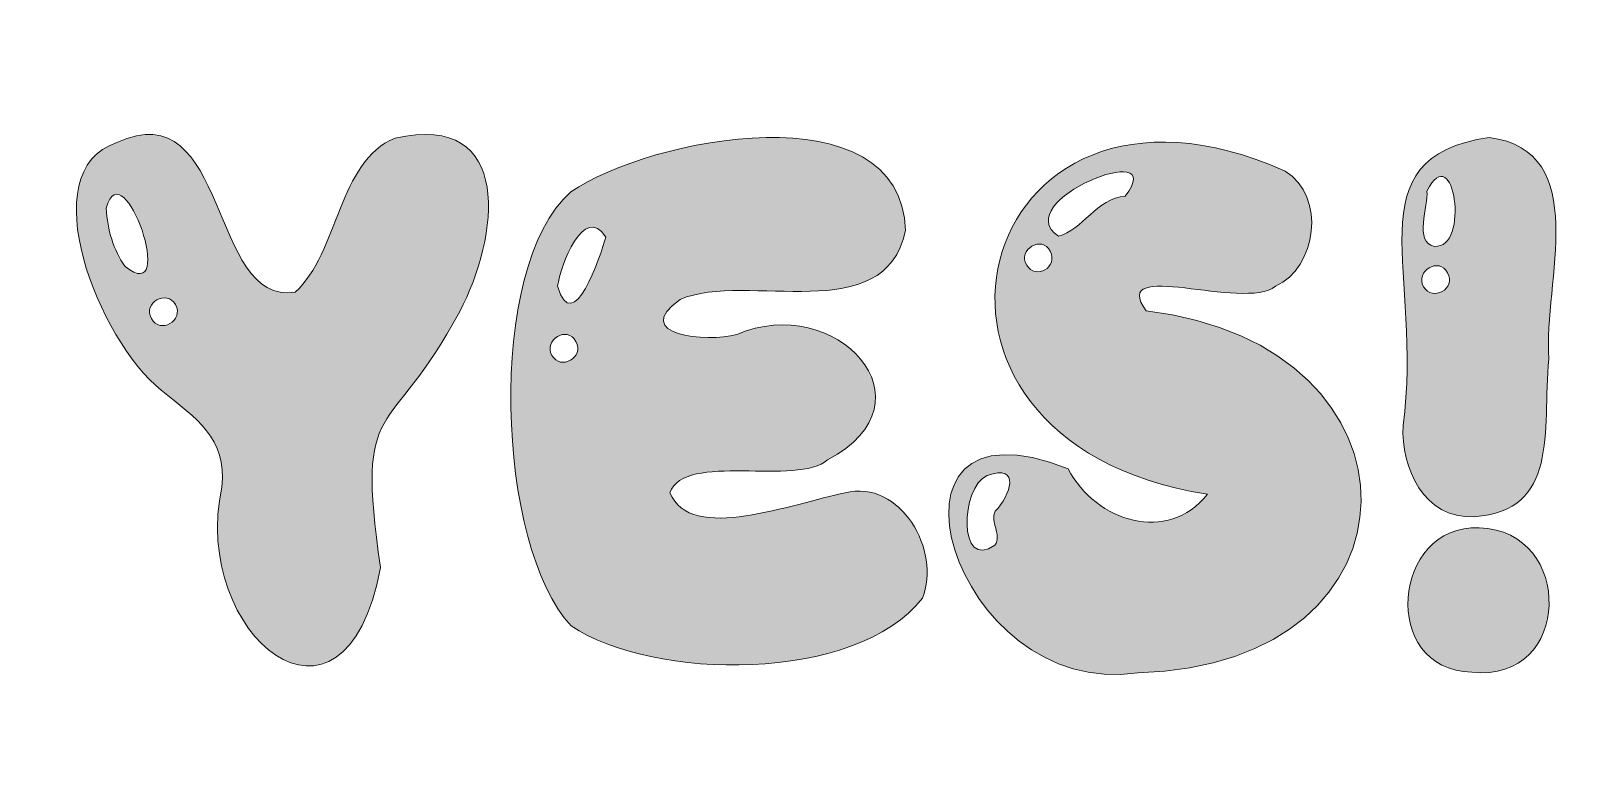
# Model space of a CAD drawing. Header units: millimetres. Extents: x 101.9 to 114.4, y 137 to 142.9.
import ezdxf

# ---------------------------------------------------------------- set-up
doc = ezdxf.new("R2010")
doc.units = ezdxf.units.MM
doc.header["$MEASUREMENT"] = 0
doc.layers.add('TopLayer', color=7, linetype='Continuous', lineweight=0)

msp = doc.modelspace()

# ---------------------------------------------------------------- hatches: boundary and pattern name
at = {"layer": 'TopLayer', "transparency": 33554687}
h = msp.add_hatch(color=7, dxfattribs=at)
h.dxf.hatch_style = 2
edge = h.paths.add_edge_path()
edge.add_spline(control_points=[(110.759, 137.7), (109.269, 137.473), (108.516, 140.012), (110.199, 139.338), (110.423, 138.911), (111, 138.733), (111.317, 139.134), (108.56, 139.563), (109.42, 142.853), (111.941, 141.73), (112.274, 141.525), (112.194, 140.952), (111.863, 140.804), (111.611, 140.602), (110.519, 141.037), (110.825, 140.606), (113.143, 140.34), (113.131, 137.762), (110.759, 137.7)], knot_values=[0, 0, 0, 0, 1, 1, 1, 2, 2, 2, 3, 3, 3, 4, 4, 4, 5, 5, 5, 6, 6, 6, 6], degree=3, periodic=0)
edge = h.paths.add_edge_path()
edge.add_spline(control_points=[(109.548, 139.284), (109.335, 139.194), (109.311, 138.509), (109.611, 138.726), (109.67, 138.808), (109.568, 138.912), (109.614, 138.999), (109.734, 139.121), (109.825, 139.383), (109.548, 139.284)], knot_values=[0, 0, 0, 0, 1, 1, 1, 2, 2, 2, 3, 3, 3, 3], degree=3, periodic=0)
edge.add_line((109.548, 139.284), (109.548, 139.284))
edge = h.paths.add_edge_path()
edge.add_spline(control_points=[(109.866, 140.975), (109.936, 140.85), (110.125, 140.96), (110.054, 141.086), (109.991, 141.219), (109.79, 141.096), (109.866, 140.975)], knot_values=[0, 0, 0, 0, 1, 1, 1, 2, 2, 2, 2], degree=3, periodic=0)
edge.add_line((109.866, 140.975), (109.866, 140.975))
edge = h.paths.add_edge_path()
edge.add_spline(control_points=[(110.657, 141.527), (111.028, 142.01), (109.706, 141.485), (110.121, 141.206), (110.311, 141.253), (110.429, 141.513), (110.657, 141.527)], knot_values=[0, 0, 0, 0, 1, 1, 1, 2, 2, 2, 2], degree=3, periodic=0)
edge.add_line((110.657, 141.527), (110.657, 141.527))
h = msp.add_hatch(color=7, dxfattribs=at)
h.dxf.hatch_style = 2
edge = h.paths.add_edge_path()
edge.add_spline(control_points=[(105.314, 140.603), (104.745, 139.533), (104.475, 139.957), (104.678, 138.546), (104.392, 136.994), (103.148, 138.006), (103.404, 139.191), (103.446, 139.591), (103.198, 139.741), (102.918, 139.97), (102.415, 140.371), (101.874, 141.731), (102.561, 141.958), (103.467, 142.377), (103.299, 140.649), (103.992, 140.756), (104.345, 141.075), (104.336, 141.809), (104.795, 141.994), (105.758, 142.213), (105.628, 141.19), (105.314, 140.603)], knot_values=[0, 0, 0, 0, 1, 1, 1, 2, 2, 2, 3, 3, 3, 4, 4, 4, 5, 5, 5, 6, 6, 6, 7, 7, 7, 7], degree=3, periodic=0)
edge = h.paths.add_edge_path()
edge.add_spline(control_points=[(102.627, 140.963), (103.059, 140.625), (102.609, 141.921), (102.477, 141.431), (102.485, 141.255), (102.535, 141.099), (102.627, 140.963)], knot_values=[0, 0, 0, 0, 1, 1, 1, 2, 2, 2, 2], degree=3, periodic=0)
edge.add_line((102.627, 140.963), (102.627, 140.963))
edge = h.paths.add_edge_path()
edge.add_spline(control_points=[(102.84, 140.546), (102.906, 140.414), (103.105, 140.532), (103.032, 140.657), (102.965, 140.781), (102.767, 140.673), (102.84, 140.546)], knot_values=[0, 0, 0, 0, 1, 1, 1, 2, 2, 2, 2], degree=3, periodic=0)
edge.add_line((102.84, 140.546), (102.84, 140.546))
h = msp.add_hatch(color=7, dxfattribs=at)
h.dxf.hatch_style = 2
edge = h.paths.add_edge_path()
edge.add_spline(control_points=[(106.208, 138.078), (105.611, 138.711), (105.517, 140.959), (106.207, 141.562), (106.84, 142), (108.856, 142.393), (108.894, 141.251), (108.724, 140.46), (107.625, 140.927), (107.083, 140.699), (106.678, 140.41), (107.297, 140.35), (107.539, 140.417), (108.328, 140.759), (109.158, 139.882), (108.268, 139.41), (108.024, 139.196), (107.117, 139.477), (107.002, 139.146), (107.165, 138.735), (107.993, 139.062), (108.408, 139.146), (108.853, 139.257), (109.183, 138.678), (109.029, 138.3), (108.497, 137.614), (106.86, 137.637), (106.208, 138.078)], knot_values=[0, 0, 0, 0, 1, 1, 1, 2, 2, 2, 3, 3, 3, 4, 4, 4, 5, 5, 5, 6, 6, 6, 7, 7, 7, 8, 8, 8, 9, 9, 9, 9], degree=3, periodic=0)
edge = h.paths.add_edge_path()
edge.add_spline(control_points=[(106.246, 140.36), (106.18, 140.492), (105.982, 140.374), (106.055, 140.249), (106.122, 140.125), (106.32, 140.233), (106.246, 140.36)], knot_values=[0, 0, 0, 0, 1, 1, 1, 2, 2, 2, 2], degree=3, periodic=0)
edge.add_line((106.246, 140.36), (106.246, 140.36))
edge = h.paths.add_edge_path()
edge.add_spline(control_points=[(106.1, 140.807), (106.22, 140.381), (106.448, 141.05), (106.486, 141.2), (106.313, 141.477), (106.122, 140.964), (106.1, 140.807)], knot_values=[0, 0, 0, 0, 1, 1, 1, 2, 2, 2, 2], degree=3, periodic=0)
edge.add_line((106.1, 140.807), (106.1, 140.807))
h = msp.add_hatch(color=7, dxfattribs=at)
h.dxf.hatch_style = 2
edge = h.paths.add_edge_path()
edge.add_spline(control_points=[(113.458, 138.954), (113.054, 138.933), (112.872, 139.352), (112.888, 139.685), (113.056, 140.92), (112.469, 141.834), (113.578, 142), (114.411, 141.89), (114.014, 140.839), (114.058, 140.222), (114.005, 139.629), (114.145, 139.005), (113.458, 138.954)], knot_values=[0, 0, 0, 0, 1, 1, 1, 2, 2, 2, 3, 3, 3, 4, 4, 4, 4], degree=3, periodic=0)
edge = h.paths.add_edge_path()
edge.add_spline(control_points=[(113.5, 138.864), (114.265, 138.846), (114.248, 137.613), (113.44, 137.706), (112.696, 137.724), (112.798, 138.894), (113.5, 138.864)], knot_values=[0, 0, 0, 0, 1, 1, 1, 2, 2, 2, 2], degree=3, periodic=0)
edge.add_line((113.5, 138.864), (113.5, 138.864))
edge = h.paths.add_edge_path()
edge.add_spline(control_points=[(113.245, 140.912), (113.179, 141.044), (112.98, 140.925), (113.053, 140.801), (113.12, 140.677), (113.319, 140.785), (113.245, 140.912)], knot_values=[0, 0, 0, 0, 1, 1, 1, 2, 2, 2, 2], degree=3, periodic=0)
edge.add_line((113.245, 140.912), (113.245, 140.912))
edge = h.paths.add_edge_path()
edge.add_spline(control_points=[(113.08, 141.568), (113.094, 141.455), (112.971, 141.152), (113.14, 141.125), (113.426, 141.1), (113.299, 142.003), (113.08, 141.568)], knot_values=[0, 0, 0, 0, 1, 1, 1, 2, 2, 2, 2], degree=3, periodic=0)
edge.add_line((113.08, 141.568), (113.08, 141.568))

# ---------------------------------------------------------------- linework, layer by layer
at = {"layer": 'TopLayer', "color": 7, "lineweight": 0}
for points, knots in [([(110.759, 137.7), (109.269, 137.473), (108.516, 140.012), (110.199, 139.338), (110.423, 138.911), (111, 138.733), (111.317, 139.134), (108.56, 139.563), (109.42, 142.853), (111.941, 141.73), (112.274, 141.525), (112.194, 140.952), (111.863, 140.804), (111.611, 140.602), (110.519, 141.037), (110.825, 140.606), (113.143, 140.34), (113.131, 137.762), (110.759, 137.7)], [0, 0, 0, 0, 1, 1, 1, 2, 2, 2, 3, 3, 3, 4, 4, 4, 5, 5, 5, 6, 6, 6, 6]), ([(105.314, 140.603), (104.745, 139.533), (104.475, 139.957), (104.678, 138.546), (104.392, 136.994), (103.148, 138.006), (103.404, 139.191), (103.446, 139.591), (103.198, 139.741), (102.918, 139.97), (102.415, 140.371), (101.874, 141.731), (102.561, 141.958), (103.467, 142.377), (103.299, 140.649), (103.992, 140.756), (104.345, 141.075), (104.336, 141.809), (104.795, 141.994), (105.758, 142.213), (105.628, 141.19), (105.314, 140.603)], [0, 0, 0, 0, 1, 1, 1, 2, 2, 2, 3, 3, 3, 4, 4, 4, 5, 5, 5, 6, 6, 6, 7, 7, 7, 7]), ([(106.208, 138.078), (105.611, 138.711), (105.517, 140.959), (106.207, 141.562), (106.84, 142), (108.856, 142.393), (108.894, 141.251), (108.724, 140.46), (107.625, 140.927), (107.083, 140.699), (106.678, 140.41), (107.297, 140.35), (107.539, 140.417), (108.328, 140.759), (109.158, 139.882), (108.268, 139.41), (108.024, 139.196), (107.117, 139.477), (107.002, 139.146), (107.165, 138.735), (107.993, 139.062), (108.408, 139.146), (108.853, 139.257), (109.183, 138.678), (109.029, 138.3), (108.497, 137.614), (106.86, 137.637), (106.208, 138.078)], [0, 0, 0, 0, 1, 1, 1, 2, 2, 2, 3, 3, 3, 4, 4, 4, 5, 5, 5, 6, 6, 6, 7, 7, 7, 8, 8, 8, 9, 9, 9, 9]), ([(102.627, 140.963), (103.059, 140.625), (102.609, 141.921), (102.477, 141.431), (102.485, 141.255), (102.535, 141.099), (102.627, 140.963)], [0, 0, 0, 0, 1, 1, 1, 2, 2, 2, 2]), ([(110.657, 141.527), (111.028, 142.01), (109.706, 141.485), (110.121, 141.206), (110.311, 141.253), (110.429, 141.513), (110.657, 141.527)], [0, 0, 0, 0, 1, 1, 1, 2, 2, 2, 2]), ([(113.458, 138.954), (113.054, 138.933), (112.872, 139.352), (112.888, 139.685), (113.056, 140.92), (112.469, 141.834), (113.578, 142), (114.411, 141.89), (114.014, 140.839), (114.058, 140.222), (114.005, 139.629), (114.145, 139.005), (113.458, 138.954)], [0, 0, 0, 0, 1, 1, 1, 2, 2, 2, 3, 3, 3, 4, 4, 4, 4]), ([(113.08, 141.568), (113.094, 141.455), (112.971, 141.152), (113.14, 141.125), (113.426, 141.1), (113.299, 142.003), (113.08, 141.568)], [0, 0, 0, 0, 1, 1, 1, 2, 2, 2, 2]), ([(106.1, 140.807), (106.22, 140.381), (106.448, 141.05), (106.486, 141.2), (106.313, 141.477), (106.122, 140.964), (106.1, 140.807)], [0, 0, 0, 0, 1, 1, 1, 2, 2, 2, 2]), ([(109.866, 140.975), (109.936, 140.85), (110.125, 140.96), (110.054, 141.086), (109.991, 141.219), (109.79, 141.096), (109.866, 140.975)], [0, 0, 0, 0, 1, 1, 1, 2, 2, 2, 2]), ([(113.245, 140.912), (113.179, 141.044), (112.98, 140.925), (113.053, 140.801), (113.12, 140.677), (113.319, 140.785), (113.245, 140.912)], [0, 0, 0, 0, 1, 1, 1, 2, 2, 2, 2]), ([(102.84, 140.546), (102.906, 140.414), (103.105, 140.532), (103.032, 140.657), (102.965, 140.781), (102.767, 140.673), (102.84, 140.546)], [0, 0, 0, 0, 1, 1, 1, 2, 2, 2, 2]), ([(106.246, 140.36), (106.18, 140.492), (105.982, 140.374), (106.055, 140.249), (106.122, 140.125), (106.32, 140.233), (106.246, 140.36)], [0, 0, 0, 0, 1, 1, 1, 2, 2, 2, 2]), ([(109.548, 139.284), (109.335, 139.194), (109.311, 138.509), (109.611, 138.726), (109.67, 138.808), (109.568, 138.912), (109.614, 138.999), (109.734, 139.121), (109.825, 139.383), (109.548, 139.284)], [0, 0, 0, 0, 1, 1, 1, 2, 2, 2, 3, 3, 3, 3]), ([(113.5, 138.864), (114.265, 138.846), (114.248, 137.613), (113.44, 137.706), (112.696, 137.724), (112.798, 138.894), (113.5, 138.864)], [0, 0, 0, 0, 1, 1, 1, 2, 2, 2, 2])]:
    msp.add_open_spline(points, degree=3, knots=knots, dxfattribs=at)
at = {"layer": 'TopLayer'}
for points, knots in [([(110.759, 137.7), (109.269, 137.473), (108.516, 140.012), (110.199, 139.338), (110.423, 138.911), (111, 138.733), (111.317, 139.134), (108.56, 139.563), (109.42, 142.853), (111.941, 141.73), (112.274, 141.525), (112.194, 140.952), (111.863, 140.804), (111.611, 140.602), (110.519, 141.037), (110.825, 140.606), (113.143, 140.34), (113.131, 137.762), (110.759, 137.7)], [0, 0, 0, 0, 1, 1, 1, 2, 2, 2, 3, 3, 3, 4, 4, 4, 5, 5, 5, 6, 6, 6, 6]), ([(105.314, 140.603), (104.745, 139.533), (104.475, 139.957), (104.678, 138.546), (104.392, 136.994), (103.148, 138.006), (103.404, 139.191), (103.446, 139.591), (103.198, 139.741), (102.918, 139.97), (102.415, 140.371), (101.874, 141.731), (102.561, 141.958), (103.467, 142.377), (103.299, 140.649), (103.992, 140.756), (104.345, 141.075), (104.336, 141.809), (104.795, 141.994), (105.758, 142.213), (105.628, 141.19), (105.314, 140.603)], [0, 0, 0, 0, 1, 1, 1, 2, 2, 2, 3, 3, 3, 4, 4, 4, 5, 5, 5, 6, 6, 6, 7, 7, 7, 7]), ([(106.208, 138.078), (105.611, 138.711), (105.517, 140.959), (106.207, 141.562), (106.84, 142), (108.856, 142.393), (108.894, 141.251), (108.724, 140.46), (107.625, 140.927), (107.083, 140.699), (106.678, 140.41), (107.297, 140.35), (107.539, 140.417), (108.328, 140.759), (109.158, 139.882), (108.268, 139.41), (108.024, 139.196), (107.117, 139.477), (107.002, 139.146), (107.165, 138.735), (107.993, 139.062), (108.408, 139.146), (108.853, 139.257), (109.183, 138.678), (109.029, 138.3), (108.497, 137.614), (106.86, 137.637), (106.208, 138.078)], [0, 0, 0, 0, 1, 1, 1, 2, 2, 2, 3, 3, 3, 4, 4, 4, 5, 5, 5, 6, 6, 6, 7, 7, 7, 8, 8, 8, 9, 9, 9, 9]), ([(102.627, 140.963), (103.059, 140.625), (102.609, 141.921), (102.477, 141.431), (102.485, 141.255), (102.535, 141.099), (102.627, 140.963)], [0, 0, 0, 0, 1, 1, 1, 2, 2, 2, 2]), ([(110.657, 141.527), (111.028, 142.01), (109.706, 141.485), (110.121, 141.206), (110.311, 141.253), (110.429, 141.513), (110.657, 141.527)], [0, 0, 0, 0, 1, 1, 1, 2, 2, 2, 2]), ([(113.458, 138.954), (113.054, 138.933), (112.872, 139.352), (112.888, 139.685), (113.056, 140.92), (112.469, 141.834), (113.578, 142), (114.411, 141.89), (114.014, 140.839), (114.058, 140.222), (114.005, 139.629), (114.145, 139.005), (113.458, 138.954)], [0, 0, 0, 0, 1, 1, 1, 2, 2, 2, 3, 3, 3, 4, 4, 4, 4]), ([(113.08, 141.568), (113.094, 141.455), (112.971, 141.152), (113.14, 141.125), (113.426, 141.1), (113.299, 142.003), (113.08, 141.568)], [0, 0, 0, 0, 1, 1, 1, 2, 2, 2, 2]), ([(106.1, 140.807), (106.22, 140.381), (106.448, 141.05), (106.486, 141.2), (106.313, 141.477), (106.122, 140.964), (106.1, 140.807)], [0, 0, 0, 0, 1, 1, 1, 2, 2, 2, 2]), ([(109.866, 140.975), (109.936, 140.85), (110.125, 140.96), (110.054, 141.086), (109.991, 141.219), (109.79, 141.096), (109.866, 140.975)], [0, 0, 0, 0, 1, 1, 1, 2, 2, 2, 2]), ([(113.245, 140.912), (113.179, 141.044), (112.98, 140.925), (113.053, 140.801), (113.12, 140.677), (113.319, 140.785), (113.245, 140.912)], [0, 0, 0, 0, 1, 1, 1, 2, 2, 2, 2]), ([(102.84, 140.546), (102.906, 140.414), (103.105, 140.532), (103.032, 140.657), (102.965, 140.781), (102.767, 140.673), (102.84, 140.546)], [0, 0, 0, 0, 1, 1, 1, 2, 2, 2, 2]), ([(106.246, 140.36), (106.18, 140.492), (105.982, 140.374), (106.055, 140.249), (106.122, 140.125), (106.32, 140.233), (106.246, 140.36)], [0, 0, 0, 0, 1, 1, 1, 2, 2, 2, 2]), ([(109.548, 139.284), (109.335, 139.194), (109.311, 138.509), (109.611, 138.726), (109.67, 138.808), (109.568, 138.912), (109.614, 138.999), (109.734, 139.121), (109.825, 139.383), (109.548, 139.284)], [0, 0, 0, 0, 1, 1, 1, 2, 2, 2, 3, 3, 3, 3]), ([(113.5, 138.864), (114.265, 138.846), (114.248, 137.613), (113.44, 137.706), (112.696, 137.724), (112.798, 138.894), (113.5, 138.864)], [0, 0, 0, 0, 1, 1, 1, 2, 2, 2, 2])]:
    msp.add_open_spline(points, degree=3, knots=knots, dxfattribs=at)

doc.saveas('drawing.dxf')
